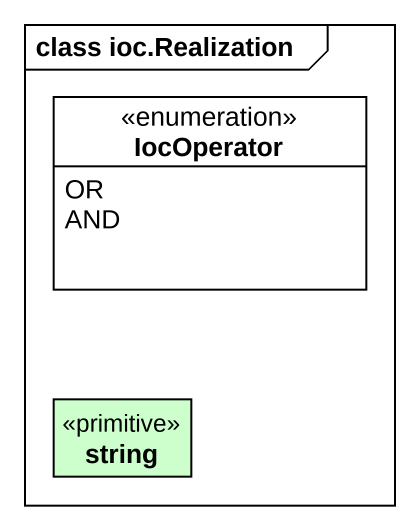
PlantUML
@startuml
mainframe class ioc.Realization
hide circle
hide empty members
enum IocOperator {
  OR
  AND
}
class string <<primitive>> #CCFFCC
@enduml
